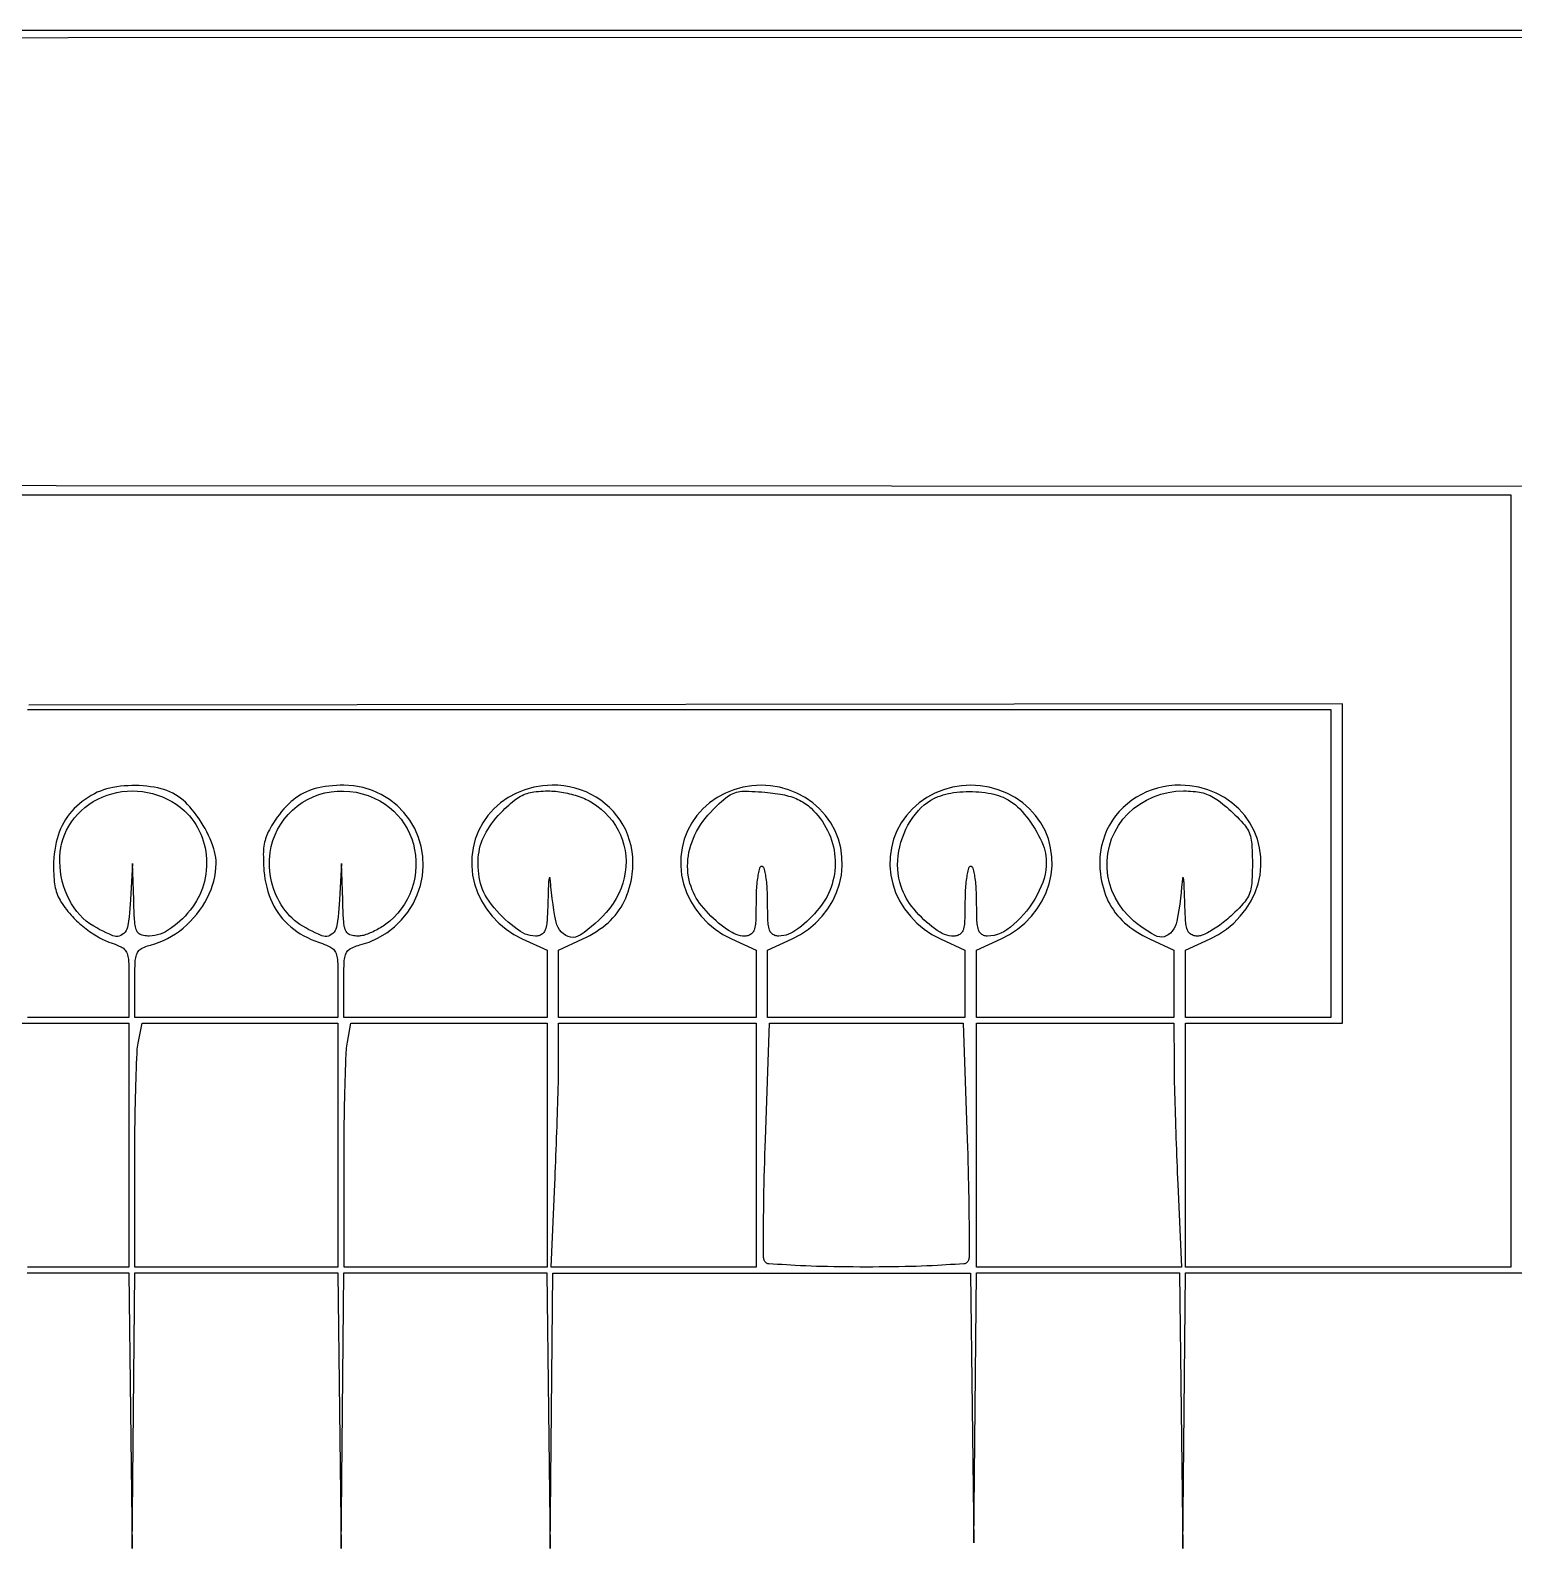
# Model space of a CAD drawing. Header units: millimetres. Extents: x -134 to 134, y -49 to 49.
# Drawn here: x -0.67 to 25.6, y -48.73 to -21.84 of the extents above; entities that cross this region are included whole.
import ezdxf

# ---------------------------------------------------------------- set-up
doc = ezdxf.new("R2010")
doc.units = ezdxf.units.MM
doc.header["$LTSCALE"] = 10
doc.header["$MEASUREMENT"] = 0

# ---------------------------------------------------------------- blocks, each defined once
blk = doc.blocks.new('DT0B-ULTRA_v_1')
at = {"color": 7, "linetype": 'Continuous', "lineweight": -3}
for points in [[(133.588, -21.845, 0), (0, -21.845, 0), (-8.537, -21.845, 0), (-17.075, -21.845, 0), (-25.612, -21.846, 0), (-34.15, -21.847, 0), (-42.687, -21.849, 0), (-51.224, -21.85, 0), (-51.224, -21.85, 0), (-51.224, -21.85, 0), (-58.411, -21.852, 0), (-65.598, -21.854, 0), (-72.785, -21.857, 0), (-79.972, -21.86, 0)], [(-79.972, -21.973, 0), (-72.785, -21.975, 0), (-65.598, -21.976, 0), (-58.411, -21.977, 0), (-51.224, -21.978, 0), (-51.224, -21.978, 0), (-51.224, -21.978, 0), (-51.224, -21.978, 0), (-42.687, -21.978, 0), (-34.15, -21.977, 0), (-25.612, -21.977, 0), (-17.075, -21.976, 0), (-8.537, -21.975, 0), (0, -21.973, 0), (0, -21.973, 0), (133.588, -21.947, 0)], [(132.904, -29.961, 0), (-0.213, -29.908, 0), (-133.517, -29.856, 0)], [(-0.721, -43.844, 0), (1.076, -43.844, 0), (1.105, -46.285, 0), (1.135, -48.727, 0), (1.158, -46.285, 0), (1.182, -43.844, 0), (2.979, -43.844, 0), (4.776, -43.844, 0), (4.806, -46.285, 0), (4.835, -48.727, 0), (4.859, -46.285, 0), (4.883, -43.844, 0), (6.68, -43.844, 0), (8.477, -43.844, 0), (8.507, -46.285, 0), (8.536, -48.727, 0), (8.56, -46.287, 0), (8.584, -43.847, 0), (12.283, -43.847, 0), (15.982, -43.847, 0), (16.011, -46.235, 0), (16.041, -48.624, 0), (16.064, -46.234, 0), (16.088, -43.844, 0), (17.885, -43.844, 0), (19.682, -43.844, 0), (19.712, -46.285, 0), (19.741, -48.727, 0), (19.765, -46.285, 0), (19.789, -43.844, 0), (37.777, -43.844, 0)], [(25.546, -36.905, 0), (25.546, -43.741, 0), (22.667, -43.741, 0), (19.789, -43.741, 0), (19.789, -41.582, 0), (19.789, -39.424, 0), (21.177, -39.424, 0), (22.564, -39.424, 0), (22.564, -36.596, 0), (22.564, -33.769, 0), (-0.694, -33.795, 0)], [(-26.471, -30.069, 0), (-0.463, -30.069, 0), (25.546, -30.069, 0), (25.546, -36.905, 0)], [(-0.72, -33.872, 0), (22.359, -33.872, 0), (22.359, -36.597, 0), (22.359, -39.321, 0), (21.074, -39.321, 0), (19.789, -39.321, 0), (19.789, -38.727, 0), (19.789, -38.133, 0), (20.226, -37.93, 0), (20.374, -37.852, 0), (20.513, -37.758, 0), (20.641, -37.651, 0), (20.757, -37.531, 0), (20.86, -37.399, 0), (20.949, -37.257, 0), (21.019, -37.111, 0), (21.072, -36.958, 0), (21.107, -36.8, 0), (21.123, -36.64, 0), (21.12, -36.478, 0), (21.098, -36.318, 0), (21.059, -36.164, 0), (21.001, -36.016, 0), (20.926, -35.876, 0), (20.835, -35.745, 0), (20.729, -35.627, 0), (20.61, -35.522, 0), (20.475, -35.429, 0), (20.332, -35.351, 0), (20.18, -35.29, 0), (20.023, -35.245, 0), (19.861, -35.218, 0), (19.698, -35.209, 0), (19.595, -35.212, 0), (19.493, -35.223, 0), (19.392, -35.24, 0), (19.292, -35.263, 0), (19.194, -35.294, 0), (19.098, -35.33, 0), (19.007, -35.373, 0), (18.92, -35.421, 0), (18.837, -35.476, 0), (18.758, -35.537, 0), (18.683, -35.603, 0), (18.614, -35.675, 0), (18.55, -35.75, 0), (18.493, -35.83, 0), (18.441, -35.915, 0), (18.396, -36.002, 0), (18.358, -36.093, 0), (18.326, -36.187, 0), (18.301, -36.284, 0), (18.282, -36.382, 0), (18.271, -36.482, 0), (18.267, -36.582, 0), (18.269, -36.682, 0), (18.279, -36.782, 0), (18.289, -36.846, 0), (18.301, -36.909, 0), (18.316, -36.972, 0), (18.332, -37.034, 0), (18.352, -37.096, 0), (18.373, -37.157, 0), (18.395, -37.212, 0), (18.42, -37.266, 0), (18.447, -37.318, 0), (18.477, -37.369, 0), (18.509, -37.419, 0), (18.544, -37.467, 0), (18.582, -37.514, 0), (18.622, -37.56, 0), (18.664, -37.603, 0), (18.708, -37.645, 0), (18.754, -37.684, 0), (18.801, -37.721, 0), (18.857, -37.761, 0), (18.913, -37.799, 0), (18.971, -37.834, 0), (19.03, -37.868, 0), (19.09, -37.9, 0), (19.151, -37.93, 0), (19.583, -38.133, 0), (19.583, -38.727, 0), (19.583, -39.321, 0), (17.836, -39.321, 0), (16.088, -39.321, 0), (16.088, -38.727, 0), (16.088, -38.133, 0), (16.525, -37.93, 0), (16.673, -37.852, 0), (16.813, -37.758, 0), (16.941, -37.65, 0), (17.058, -37.53, 0), (17.162, -37.397, 0), (17.251, -37.255, 0), (17.321, -37.109, 0), (17.374, -36.957, 0), (17.408, -36.799, 0), (17.424, -36.638, 0), (17.421, -36.476, 0), (17.399, -36.316, 0), (17.358, -36.162, 0), (17.3, -36.014, 0), (17.224, -35.874, 0), (17.132, -35.744, 0), (17.025, -35.626, 0), (16.904, -35.521, 0), (16.769, -35.428, 0), (16.623, -35.351, 0), (16.471, -35.29, 0), (16.312, -35.245, 0), (16.15, -35.218, 0), (15.985, -35.21, 0), (15.822, -35.219, 0), (15.66, -35.245, 0), (15.502, -35.29, 0), (15.35, -35.351, 0), (15.206, -35.429, 0), (15.071, -35.522, 0), (14.951, -35.627, 0), (14.844, -35.745, 0), (14.753, -35.875, 0), (14.677, -36.015, 0), (14.619, -36.163, 0), (14.578, -36.317, 0), (14.556, -36.478, 0), (14.553, -36.639, 0), (14.568, -36.8, 0), (14.602, -36.958, 0), (14.654, -37.111, 0), (14.724, -37.257, 0), (14.812, -37.399, 0), (14.915, -37.531, 0), (15.031, -37.651, 0), (15.159, -37.759, 0), (15.298, -37.852, 0), (15.446, -37.93, 0), (15.882, -38.133, 0), (15.882, -38.727, 0), (15.882, -39.321, 0), (14.135, -39.321, 0), (12.387, -39.321, 0), (12.387, -38.727, 0), (12.387, -38.133, 0), (12.824, -37.93, 0), (12.971, -37.852, 0), (13.109, -37.759, 0), (13.237, -37.652, 0), (13.352, -37.531, 0), (13.453, -37.399, 0), (13.541, -37.258, 0), (13.609, -37.111, 0), (13.661, -36.958, 0), (13.694, -36.8, 0), (13.709, -36.639, 0), (13.704, -36.478, 0), (13.682, -36.318, 0), (13.641, -36.164, 0), (13.582, -36.015, 0), (13.506, -35.875, 0), (13.413, -35.745, 0), (13.307, -35.626, 0), (13.186, -35.521, 0), (13.051, -35.428, 0), (12.907, -35.35, 0), (12.755, -35.289, 0), (12.598, -35.245, 0), (12.436, -35.218, 0), (12.272, -35.209, 0), (12.109, -35.218, 0), (11.948, -35.245, 0), (11.79, -35.29, 0), (11.639, -35.351, 0), (11.495, -35.429, 0), (11.361, -35.522, 0), (11.241, -35.627, 0), (11.135, -35.745, 0), (11.044, -35.876, 0), (10.969, -36.016, 0), (10.912, -36.164, 0), (10.872, -36.318, 0), (10.851, -36.478, 0), (10.848, -36.64, 0), (10.864, -36.8, 0), (10.899, -36.958, 0), (10.951, -37.111, 0), (11.021, -37.257, 0), (11.11, -37.399, 0), (11.213, -37.531, 0), (11.33, -37.651, 0), (11.458, -37.758, 0), (11.597, -37.852, 0), (11.745, -37.93, 0), (12.182, -38.133, 0), (12.182, -38.727, 0), (12.182, -39.321, 0), (10.434, -39.321, 0), (8.687, -39.321, 0), (8.687, -38.727, 0), (8.687, -38.133, 0), (9.118, -37.93, 0), (9.18, -37.9, 0), (9.24, -37.868, 0), (9.299, -37.834, 0), (9.357, -37.799, 0), (9.413, -37.761, 0), (9.469, -37.721, 0), (9.516, -37.684, 0), (9.562, -37.645, 0), (9.606, -37.603, 0), (9.648, -37.56, 0), (9.688, -37.514, 0), (9.726, -37.467, 0), (9.76, -37.419, 0), (9.793, -37.369, 0), (9.822, -37.318, 0), (9.85, -37.266, 0), (9.875, -37.212, 0), (9.897, -37.157, 0), (9.918, -37.096, 0), (9.937, -37.034, 0), (9.954, -36.972, 0), (9.969, -36.909, 0), (9.981, -36.846, 0), (9.991, -36.782, 0), (10, -36.682, 0), (10.003, -36.582, 0), (9.999, -36.482, 0), (9.988, -36.382, 0), (9.969, -36.284, 0), (9.944, -36.187, 0), (9.912, -36.093, 0), (9.874, -36.002, 0), (9.829, -35.915, 0), (9.777, -35.83, 0), (9.72, -35.75, 0), (9.656, -35.675, 0), (9.587, -35.603, 0), (9.512, -35.537, 0), (9.433, -35.476, 0), (9.35, -35.421, 0), (9.263, -35.373, 0), (9.172, -35.33, 0), (9.076, -35.294, 0), (8.978, -35.263, 0), (8.878, -35.24, 0), (8.777, -35.223, 0), (8.674, -35.212, 0), (8.572, -35.209, 0), (8.408, -35.218, 0), (8.247, -35.245, 0), (8.09, -35.29, 0), (7.938, -35.351, 0), (7.794, -35.429, 0), (7.66, -35.522, 0), (7.541, -35.627, 0), (7.435, -35.745, 0), (7.343, -35.876, 0), (7.269, -36.016, 0), (7.211, -36.164, 0), (7.171, -36.318, 0), (7.15, -36.478, 0), (7.147, -36.64, 0), (7.163, -36.8, 0), (7.198, -36.958, 0), (7.251, -37.111, 0), (7.321, -37.257, 0), (7.409, -37.399, 0), (7.512, -37.531, 0), (7.629, -37.651, 0), (7.757, -37.758, 0), (7.896, -37.852, 0), (8.044, -37.93, 0), (8.481, -38.133, 0), (8.481, -38.727, 0), (8.481, -39.321, 0), (6.682, -39.321, 0), (4.883, -39.321, 0), (4.883, -38.715, 0), (4.883, -38.653, 0), (4.884, -38.59, 0), (4.885, -38.528, 0), (4.886, -38.465, 0), (4.888, -38.403, 0), (4.89, -38.34, 0), (4.892, -38.314, 0), (4.895, -38.288, 0), (4.9, -38.262, 0), (4.906, -38.236, 0), (4.914, -38.211, 0), (4.924, -38.186, 0), (4.932, -38.169, 0), (4.943, -38.152, 0), (4.956, -38.136, 0), (4.97, -38.123, 0), (4.986, -38.111, 0), (5.003, -38.1, 0), (5.029, -38.088, 0), (5.055, -38.076, 0), (5.082, -38.065, 0), (5.11, -38.055, 0), (5.138, -38.046, 0), (5.166, -38.039, 0), (5.333, -37.986, 0), (5.493, -37.915, 0), (5.643, -37.825, 0), (5.782, -37.718, 0), (5.907, -37.595, 0), (6.017, -37.458, 0), (6.11, -37.31, 0), (6.184, -37.153, 0), (6.239, -36.987, 0), (6.274, -36.816, 0), (6.288, -36.642, 0), (6.281, -36.468, 0), (6.254, -36.298, 0), (6.206, -36.134, 0), (6.138, -35.976, 0), (6.051, -35.828, 0), (5.947, -35.692, 0), (5.827, -35.57, 0), (5.693, -35.463, 0), (5.546, -35.373, 0), (5.39, -35.302, 0), (5.226, -35.251, 0), (5.057, -35.22, 0), (4.886, -35.21, 0), (4.819, -35.211, 0), (4.752, -35.214, 0), (4.685, -35.219, 0), (4.619, -35.226, 0), (4.552, -35.235, 0), (4.486, -35.245, 0), (4.432, -35.256, 0), (4.378, -35.27, 0), (4.325, -35.286, 0), (4.273, -35.305, 0), (4.222, -35.326, 0), (4.172, -35.35, 0), (4.124, -35.375, 0), (4.078, -35.403, 0), (4.034, -35.434, 0), (3.991, -35.466, 0), (3.949, -35.501, 0), (3.91, -35.538, 0), (3.866, -35.583, 0), (3.823, -35.629, 0), (3.782, -35.677, 0), (3.743, -35.726, 0), (3.705, -35.776, 0), (3.669, -35.827, 0), (3.647, -35.861, 0), (3.625, -35.895, 0), (3.604, -35.93, 0), (3.584, -35.965, 0), (3.565, -36, 0), (3.546, -36.036, 0), (3.532, -36.066, 0), (3.519, -36.096, 0), (3.508, -36.126, 0), (3.497, -36.157, 0), (3.488, -36.189, 0), (3.48, -36.221, 0), (3.473, -36.255, 0), (3.468, -36.29, 0), (3.463, -36.325, 0), (3.46, -36.36, 0), (3.458, -36.395, 0), (3.457, -36.431, 0), (3.458, -36.48, 0), (3.458, -36.53, 0), (3.46, -36.579, 0), (3.462, -36.629, 0), (3.465, -36.678, 0), (3.469, -36.727, 0), (3.476, -36.801, 0), (3.487, -36.874, 0), (3.501, -36.946, 0), (3.518, -37.018, 0), (3.538, -37.089, 0), (3.561, -37.16, 0), (3.585, -37.224, 0), (3.613, -37.287, 0), (3.644, -37.349, 0), (3.679, -37.408, 0), (3.716, -37.466, 0), (3.756, -37.522, 0), (3.799, -37.575, 0), (3.845, -37.625, 0), (3.893, -37.673, 0), (3.944, -37.719, 0), (3.997, -37.761, 0), (4.053, -37.801, 0), (4.113, -37.84, 0), (4.175, -37.876, 0), (4.238, -37.909, 0), (4.303, -37.939, 0), (4.37, -37.966, 0), (4.437, -37.99, 0), (4.473, -38.002, 0), (4.508, -38.015, 0), (4.543, -38.029, 0), (4.577, -38.044, 0), (4.611, -38.059, 0), (4.645, -38.076, 0), (4.664, -38.087, 0), (4.682, -38.1, 0), (4.698, -38.114, 0), (4.712, -38.131, 0), (4.725, -38.149, 0), (4.735, -38.168, 0), (4.746, -38.192, 0), (4.755, -38.217, 0), (4.762, -38.243, 0), (4.767, -38.269, 0), (4.771, -38.295, 0), (4.773, -38.321, 0), (4.775, -38.386, 0), (4.777, -38.451, 0), (4.778, -38.516, 0), (4.779, -38.582, 0), (4.78, -38.647, 0), (4.78, -38.712, 0), (4.78, -39.321, 0), (2.981, -39.321, 0), (1.182, -39.321, 0), (1.182, -38.715, 0), (1.182, -38.653, 0), (1.183, -38.591, 0), (1.184, -38.529, 0), (1.185, -38.467, 0), (1.187, -38.405, 0), (1.189, -38.343, 0), (1.191, -38.316, 0), (1.194, -38.29, 0), (1.199, -38.264, 0), (1.205, -38.238, 0), (1.213, -38.213, 0), (1.223, -38.188, 0), (1.231, -38.17, 0), (1.242, -38.153, 0), (1.254, -38.138, 0), (1.268, -38.124, 0), (1.284, -38.112, 0), (1.301, -38.101, 0), (1.326, -38.088, 0), (1.352, -38.076, 0), (1.378, -38.066, 0), (1.404, -38.056, 0), (1.431, -38.047, 0), (1.459, -38.04, 0), (1.537, -38.018, 0), (1.614, -37.991, 0), (1.689, -37.96, 0), (1.762, -37.925, 0), (1.833, -37.885, 0), (1.902, -37.842, 0), (1.971, -37.792, 0), (2.039, -37.739, 0), (2.103, -37.682, 0), (2.165, -37.622, 0), (2.223, -37.56, 0), (2.279, -37.494, 0), (2.33, -37.427, 0), (2.378, -37.357, 0), (2.423, -37.285, 0), (2.463, -37.211, 0), (2.5, -37.134, 0), (2.534, -37.056, 0), (2.56, -36.982, 0), (2.582, -36.907, 0), (2.599, -36.83, 0), (2.612, -36.752, 0), (2.619, -36.674, 0), (2.621, -36.595, 0), (2.62, -36.542, 0), (2.615, -36.489, 0), (2.607, -36.437, 0), (2.596, -36.385, 0), (2.582, -36.334, 0), (2.565, -36.283, 0), (2.541, -36.221, 0), (2.515, -36.159, 0), (2.487, -36.098, 0), (2.457, -36.038, 0), (2.426, -35.979, 0), (2.392, -35.921, 0), (2.357, -35.863, 0), (2.32, -35.806, 0), (2.281, -35.751, 0), (2.241, -35.696, 0), (2.199, -35.643, 0), (2.155, -35.591, 0), (2.118, -35.55, 0), (2.079, -35.512, 0), (2.037, -35.475, 0), (1.994, -35.441, 0), (1.949, -35.409, 0), (1.902, -35.379, 0), (1.853, -35.352, 0), (1.803, -35.328, 0), (1.752, -35.306, 0), (1.699, -35.288, 0), (1.646, -35.272, 0), (1.591, -35.259, 0), (1.526, -35.246, 0), (1.461, -35.236, 0), (1.395, -35.227, 0), (1.329, -35.221, 0), (1.262, -35.217, 0), (1.196, -35.215, 0), (1.129, -35.215, 0), (1.062, -35.218, 0), (0.995, -35.222, 0), (0.928, -35.229, 0), (0.861, -35.238, 0), (0.795, -35.249, 0), (0.738, -35.261, 0), (0.682, -35.275, 0), (0.626, -35.293, 0), (0.572, -35.313, 0), (0.518, -35.336, 0), (0.466, -35.361, 0), (0.41, -35.392, 0), (0.355, -35.425, 0), (0.302, -35.461, 0), (0.25, -35.499, 0), (0.201, -35.539, 0), (0.153, -35.581, 0), (0.109, -35.624, 0), (0.068, -35.669, 0), (0.028, -35.716, 0), (-0.008, -35.765, 0), (-0.043, -35.816, 0), (-0.074, -35.868, 0), (-0.104, -35.924, 0), (-0.131, -35.981, 0), (-0.156, -36.039, 0), (-0.177, -36.099, 0), (-0.195, -36.16, 0), (-0.211, -36.221, 0), (-0.225, -36.289, 0), (-0.236, -36.358, 0), (-0.245, -36.426, 0), (-0.252, -36.496, 0), (-0.256, -36.565, 0), (-0.257, -36.635, 0), (-0.257, -36.683, 0), (-0.255, -36.731, 0), (-0.254, -36.778, 0), (-0.251, -36.826, 0), (-0.247, -36.874, 0), (-0.243, -36.922, 0), (-0.239, -36.956, 0), (-0.234, -36.991, 0), (-0.227, -37.025, 0), (-0.219, -37.058, 0), (-0.209, -37.091, 0), (-0.198, -37.124, 0), (-0.186, -37.156, 0), (-0.173, -37.186, 0), (-0.158, -37.216, 0), (-0.142, -37.246, 0), (-0.125, -37.275, 0), (-0.107, -37.303, 0), (-0.081, -37.339, 0), (-0.055, -37.375, 0), (-0.028, -37.41, 0), (-0.001, -37.444, 0), (0.028, -37.478, 0), (0.057, -37.512, 0), (0.079, -37.537, 0), (0.103, -37.562, 0), (0.127, -37.587, 0), (0.152, -37.611, 0), (0.177, -37.634, 0), (0.203, -37.657, 0), (0.231, -37.682, 0), (0.261, -37.706, 0), (0.291, -37.73, 0), (0.321, -37.753, 0), (0.351, -37.776, 0), (0.382, -37.798, 0), (0.412, -37.819, 0), (0.442, -37.84, 0), (0.473, -37.859, 0), (0.504, -37.879, 0), (0.535, -37.897, 0), (0.566, -37.916, 0), (0.592, -37.93, 0), (0.618, -37.943, 0), (0.644, -37.955, 0), (0.67, -37.966, 0), (0.697, -37.977, 0), (0.725, -37.986, 0), (0.762, -37.999, 0), (0.798, -38.012, 0), (0.835, -38.027, 0), (0.871, -38.042, 0), (0.906, -38.058, 0), (0.942, -38.074, 0), (0.961, -38.085, 0), (0.979, -38.098, 0), (0.995, -38.113, 0), (1.01, -38.129, 0), (1.023, -38.147, 0), (1.034, -38.166, 0), (1.045, -38.19, 0), (1.054, -38.215, 0), (1.061, -38.24, 0), (1.066, -38.266, 0), (1.07, -38.292, 0), (1.072, -38.318, 0), (1.074, -38.384, 0), (1.076, -38.449, 0), (1.078, -38.515, 0), (1.079, -38.581, 0), (1.079, -38.646, 0), (1.079, -38.712, 0), (1.079, -39.321, 0), (-0.72, -39.321, 0)], [(1.912, -35.547, 0), (1.964, -35.583, 0), (2.014, -35.623, 0), (2.061, -35.665, 0), (2.107, -35.709, 0), (2.15, -35.755, 0), (2.19, -35.804, 0), (2.228, -35.855, 0), (2.263, -35.907, 0), (2.295, -35.961, 0), (2.324, -36.017, 0), (2.351, -36.074, 0), (2.374, -36.133, 0), (2.394, -36.194, 0), (2.412, -36.256, 0), (2.426, -36.319, 0), (2.437, -36.383, 0), (2.445, -36.447, 0), (2.45, -36.511, 0), (2.451, -36.579, 0), (2.45, -36.647, 0), (2.445, -36.715, 0), (2.438, -36.782, 0), (2.427, -36.849, 0), (2.414, -36.916, 0), (2.399, -36.976, 0), (2.38, -37.035, 0), (2.359, -37.092, 0), (2.334, -37.149, 0), (2.307, -37.204, 0), (2.276, -37.258, 0), (2.24, -37.315, 0), (2.201, -37.37, 0), (2.16, -37.424, 0), (2.117, -37.477, 0), (2.072, -37.527, 0), (2.025, -37.576, 0), (1.979, -37.619, 0), (1.931, -37.661, 0), (1.882, -37.7, 0), (1.831, -37.737, 0), (1.778, -37.773, 0), (1.724, -37.805, 0), (1.679, -37.828, 0), (1.633, -37.847, 0), (1.586, -37.862, 0), (1.537, -37.873, 0), (1.487, -37.879, 0), (1.438, -37.882, 0), (1.413, -37.881, 0), (1.388, -37.879, 0), (1.364, -37.876, 0), (1.339, -37.871, 0), (1.315, -37.865, 0), (1.292, -37.858, 0), (1.275, -37.852, 0), (1.26, -37.843, 0), (1.246, -37.832, 0), (1.234, -37.819, 0), (1.224, -37.805, 0), (1.216, -37.789, 0), (1.207, -37.765, 0), (1.198, -37.741, 0), (1.192, -37.716, 0), (1.187, -37.69, 0), (1.183, -37.665, 0), (1.181, -37.639, 0), (1.177, -37.572, 0), (1.173, -37.506, 0), (1.17, -37.439, 0), (1.167, -37.372, 0), (1.165, -37.306, 0), (1.162, -37.239, 0), (1.143, -36.597, 0), (1.106, -37.239, 0), (1.101, -37.315, 0), (1.095, -37.391, 0), (1.088, -37.467, 0), (1.08, -37.542, 0), (1.071, -37.618, 0), (1.061, -37.693, 0), (1.054, -37.725, 0), (1.043, -37.756, 0), (1.028, -37.785, 0), (1.009, -37.812, 0), (0.987, -37.836, 0), (0.961, -37.856, 0), (0.936, -37.872, 0), (0.908, -37.882, 0), (0.879, -37.888, 0), (0.849, -37.889, 0), (0.82, -37.885, 0), (0.792, -37.875, 0), (0.734, -37.85, 0), (0.677, -37.824, 0), (0.62, -37.797, 0), (0.564, -37.768, 0), (0.509, -37.738, 0), (0.454, -37.706, 0), (0.387, -37.663, 0), (0.323, -37.615, 0), (0.263, -37.563, 0), (0.207, -37.506, 0), (0.156, -37.445, 0), (0.108, -37.38, 0), (0.062, -37.308, 0), (0.02, -37.232, 0), (-0.017, -37.154, 0), (-0.05, -37.074, 0), (-0.078, -36.992, 0), (-0.102, -36.909, 0), (-0.12, -36.824, 0), (-0.134, -36.739, 0), (-0.142, -36.652, 0), (-0.146, -36.565, 0), (-0.145, -36.479, 0), (-0.138, -36.392, 0), (-0.127, -36.312, 0), (-0.11, -36.233, 0), (-0.087, -36.155, 0), (-0.059, -36.079, 0), (-0.026, -36.006, 0), (0.013, -35.935, 0), (0.06, -35.86, 0), (0.113, -35.79, 0), (0.171, -35.723, 0), (0.233, -35.661, 0), (0.3, -35.603, 0), (0.37, -35.55, 0), (0.446, -35.501, 0), (0.525, -35.458, 0), (0.606, -35.42, 0), (0.69, -35.387, 0), (0.776, -35.36, 0), (0.864, -35.339, 0), (0.954, -35.324, 0), (1.045, -35.314, 0), (1.136, -35.311, 0), (1.228, -35.314, 0), (1.319, -35.323, 0), (1.409, -35.337, 0), (1.498, -35.358, 0), (1.585, -35.385, 0), (1.671, -35.417, 0), (1.754, -35.455, 0), (1.835, -35.498, 0), (1.912, -35.547, 0)], [(5.613, -35.547, 0), (5.692, -35.604, 0), (5.766, -35.668, 0), (5.834, -35.738, 0), (5.897, -35.813, 0), (5.954, -35.893, 0), (6.004, -35.977, 0), (6.048, -36.067, 0), (6.085, -36.16, 0), (6.115, -36.255, 0), (6.137, -36.352, 0), (6.153, -36.451, 0), (6.16, -36.551, 0), (6.161, -36.652, 0), (6.153, -36.752, 0), (6.139, -36.852, 0), (6.116, -36.95, 0), (6.087, -37.047, 0), (6.05, -37.141, 0), (6.007, -37.231, 0), (5.957, -37.317, 0), (5.901, -37.399, 0), (5.838, -37.477, 0), (5.769, -37.55, 0), (5.696, -37.617, 0), (5.673, -37.635, 0), (5.651, -37.653, 0), (5.628, -37.67, 0), (5.605, -37.687, 0), (5.581, -37.703, 0), (5.557, -37.718, 0), (5.532, -37.734, 0), (5.506, -37.749, 0), (5.48, -37.763, 0), (5.454, -37.777, 0), (5.427, -37.791, 0), (5.4, -37.804, 0), (5.376, -37.815, 0), (5.351, -37.826, 0), (5.326, -37.836, 0), (5.301, -37.845, 0), (5.275, -37.855, 0), (5.25, -37.863, 0), (5.231, -37.869, 0), (5.211, -37.873, 0), (5.192, -37.877, 0), (5.172, -37.879, 0), (5.152, -37.881, 0), (5.132, -37.882, 0), (5.108, -37.881, 0), (5.084, -37.879, 0), (5.06, -37.875, 0), (5.037, -37.871, 0), (5.014, -37.865, 0), (4.991, -37.858, 0), (4.975, -37.851, 0), (4.96, -37.841, 0), (4.946, -37.83, 0), (4.934, -37.818, 0), (4.924, -37.803, 0), (4.917, -37.788, 0), (4.907, -37.763, 0), (4.899, -37.738, 0), (4.892, -37.713, 0), (4.887, -37.687, 0), (4.884, -37.662, 0), (4.881, -37.636, 0), (4.877, -37.57, 0), (4.874, -37.504, 0), (4.871, -37.437, 0), (4.868, -37.371, 0), (4.865, -37.305, 0), (4.863, -37.239, 0), (4.843, -36.597, 0), (4.807, -37.239, 0), (4.802, -37.315, 0), (4.796, -37.391, 0), (4.789, -37.467, 0), (4.781, -37.542, 0), (4.772, -37.618, 0), (4.761, -37.693, 0), (4.755, -37.725, 0), (4.744, -37.756, 0), (4.728, -37.785, 0), (4.71, -37.812, 0), (4.687, -37.836, 0), (4.662, -37.856, 0), (4.637, -37.872, 0), (4.609, -37.882, 0), (4.58, -37.888, 0), (4.55, -37.889, 0), (4.521, -37.885, 0), (4.492, -37.875, 0), (4.435, -37.85, 0), (4.377, -37.824, 0), (4.321, -37.797, 0), (4.265, -37.768, 0), (4.21, -37.738, 0), (4.155, -37.706, 0), (4.105, -37.675, 0), (4.057, -37.64, 0), (4.011, -37.603, 0), (3.966, -37.564, 0), (3.924, -37.522, 0), (3.885, -37.478, 0), (3.846, -37.429, 0), (3.809, -37.379, 0), (3.775, -37.327, 0), (3.743, -37.273, 0), (3.714, -37.218, 0), (3.687, -37.161, 0), (3.662, -37.102, 0), (3.64, -37.041, 0), (3.621, -36.979, 0), (3.605, -36.917, 0), (3.592, -36.854, 0), (3.581, -36.79, 0), (3.574, -36.726, 0), (3.569, -36.661, 0), (3.567, -36.596, 0), (3.569, -36.531, 0), (3.573, -36.467, 0), (3.58, -36.402, 0), (3.599, -36.296, 0), (3.627, -36.191, 0), (3.665, -36.09, 0), (3.711, -35.992, 0), (3.765, -35.898, 0), (3.827, -35.81, 0), (3.897, -35.727, 0), (3.974, -35.65, 0), (4.058, -35.58, 0), (4.147, -35.517, 0), (4.241, -35.462, 0), (4.339, -35.416, 0), (4.443, -35.377, 0), (4.549, -35.347, 0), (4.658, -35.327, 0), (4.768, -35.315, 0), (4.878, -35.313, 0), (4.989, -35.32, 0), (5.099, -35.336, 0), (5.208, -35.361, 0), (5.315, -35.395, 0), (5.418, -35.437, 0), (5.518, -35.488, 0), (5.613, -35.547, 0)], [(9.284, -35.52, 0), (9.364, -35.573, 0), (9.441, -35.633, 0), (9.512, -35.698, 0), (9.578, -35.768, 0), (9.639, -35.843, 0), (9.694, -35.923, 0), (9.742, -36.005, 0), (9.783, -36.091, 0), (9.817, -36.18, 0), (9.844, -36.272, 0), (9.863, -36.365, 0), (9.875, -36.46, 0), (9.88, -36.557, 0), (9.877, -36.655, 0), (9.867, -36.752, 0), (9.849, -36.848, 0), (9.824, -36.942, 0), (9.792, -37.034, 0), (9.751, -37.127, 0), (9.705, -37.217, 0), (9.652, -37.304, 0), (9.593, -37.387, 0), (9.529, -37.466, 0), (9.46, -37.54, 0), (9.399, -37.599, 0), (9.336, -37.656, 0), (9.271, -37.711, 0), (9.205, -37.764, 0), (9.137, -37.815, 0), (9.067, -37.863, 0), (9.028, -37.885, 0), (8.986, -37.898, 0), (8.942, -37.904, 0), (8.898, -37.901, 0), (8.855, -37.89, 0), (8.814, -37.871, 0), (8.773, -37.843, 0), (8.735, -37.809, 0), (8.703, -37.77, 0), (8.676, -37.727, 0), (8.656, -37.68, 0), (8.642, -37.632, 0), (8.622, -37.528, 0), (8.604, -37.425, 0), (8.588, -37.321, 0), (8.574, -37.217, 0), (8.561, -37.112, 0), (8.551, -37.008, 0), (8.549, -36.982, 0), (8.546, -36.956, 0), (8.544, -36.93, 0), (8.541, -36.904, 0), (8.537, -36.879, 0), (8.534, -36.853, 0), (8.534, -36.851, 0), (8.533, -36.85, 0), (8.532, -36.849, 0), (8.531, -36.848, 0), (8.53, -36.847, 0), (8.528, -36.847, 0), (8.528, -36.847, 0), (8.526, -36.847, 0), (8.524, -36.847, 0), (8.523, -36.848, 0), (8.522, -36.849, 0), (8.521, -36.85, 0), (8.52, -36.851, 0), (8.52, -36.851, 0), (8.517, -36.868, 0), (8.514, -36.883, 0), (8.512, -36.899, 0), (8.51, -36.914, 0), (8.508, -36.93, 0), (8.508, -36.946, 0), (8.506, -36.994, 0), (8.504, -37.043, 0), (8.503, -37.092, 0), (8.501, -37.141, 0), (8.5, -37.19, 0), (8.498, -37.239, 0), (8.496, -37.3, 0), (8.494, -37.361, 0), (8.492, -37.423, 0), (8.489, -37.484, 0), (8.486, -37.545, 0), (8.482, -37.606, 0), (8.48, -37.634, 0), (8.476, -37.662, 0), (8.471, -37.69, 0), (8.465, -37.718, 0), (8.458, -37.745, 0), (8.449, -37.772, 0), (8.443, -37.788, 0), (8.435, -37.803, 0), (8.425, -37.817, 0), (8.413, -37.83, 0), (8.4, -37.842, 0), (8.386, -37.851, 0), (8.369, -37.86, 0), (8.352, -37.868, 0), (8.334, -37.874, 0), (8.316, -37.878, 0), (8.298, -37.881, 0), (8.279, -37.882, 0), (8.232, -37.879, 0), (8.185, -37.872, 0), (8.14, -37.861, 0), (8.095, -37.845, 0), (8.053, -37.825, 0), (8.012, -37.801, 0), (7.955, -37.761, 0), (7.9, -37.72, 0), (7.845, -37.677, 0), (7.792, -37.633, 0), (7.741, -37.586, 0), (7.691, -37.538, 0), (7.641, -37.487, 0), (7.593, -37.434, 0), (7.546, -37.379, 0), (7.501, -37.323, 0), (7.458, -37.265, 0), (7.417, -37.206, 0), (7.387, -37.159, 0), (7.361, -37.109, 0), (7.338, -37.058, 0), (7.319, -37.006, 0), (7.303, -36.952, 0), (7.291, -36.898, 0), (7.281, -36.839, 0), (7.273, -36.781, 0), (7.267, -36.722, 0), (7.263, -36.663, 0), (7.261, -36.603, 0), (7.262, -36.544, 0), (7.264, -36.492, 0), (7.269, -36.44, 0), (7.277, -36.388, 0), (7.287, -36.336, 0), (7.3, -36.286, 0), (7.315, -36.236, 0), (7.334, -36.185, 0), (7.354, -36.135, 0), (7.378, -36.086, 0), (7.403, -36.039, 0), (7.431, -35.993, 0), (7.46, -35.948, 0), (7.498, -35.896, 0), (7.536, -35.845, 0), (7.577, -35.796, 0), (7.618, -35.748, 0), (7.661, -35.701, 0), (7.706, -35.655, 0), (7.737, -35.624, 0), (7.77, -35.593, 0), (7.803, -35.563, 0), (7.836, -35.534, 0), (7.87, -35.505, 0), (7.904, -35.477, 0), (7.93, -35.457, 0), (7.956, -35.438, 0), (7.983, -35.421, 0), (8.011, -35.405, 0), (8.04, -35.39, 0), (8.069, -35.377, 0), (8.098, -35.365, 0), (8.127, -35.355, 0), (8.157, -35.346, 0), (8.188, -35.338, 0), (8.218, -35.332, 0), (8.249, -35.327, 0), (8.29, -35.323, 0), (8.331, -35.319, 0), (8.373, -35.316, 0), (8.414, -35.314, 0), (8.455, -35.312, 0), (8.496, -35.312, 0), (8.531, -35.312, 0), (8.565, -35.314, 0), (8.599, -35.316, 0), (8.633, -35.318, 0), (8.667, -35.322, 0), (8.701, -35.326, 0), (8.737, -35.332, 0), (8.772, -35.338, 0), (8.808, -35.345, 0), (8.844, -35.352, 0), (8.879, -35.361, 0), (8.914, -35.369, 0), (8.948, -35.379, 0), (8.982, -35.389, 0), (9.016, -35.4, 0), (9.049, -35.411, 0), (9.082, -35.423, 0), (9.115, -35.436, 0), (9.144, -35.448, 0), (9.173, -35.461, 0), (9.201, -35.474, 0), (9.229, -35.489, 0), (9.257, -35.504, 0), (9.284, -35.52, 0)], [(13.156, -35.618, 0), (13.2, -35.661, 0), (13.243, -35.707, 0), (13.283, -35.754, 0), (13.321, -35.803, 0), (13.357, -35.854, 0), (13.391, -35.906, 0), (13.421, -35.959, 0), (13.45, -36.013, 0), (13.475, -36.069, 0), (13.498, -36.126, 0), (13.519, -36.183, 0), (13.536, -36.242, 0), (13.551, -36.301, 0), (13.563, -36.36, 0), (13.573, -36.42, 0), (13.579, -36.481, 0), (13.583, -36.541, 0), (13.583, -36.602, 0), (13.581, -36.663, 0), (13.576, -36.724, 0), (13.569, -36.784, 0), (13.558, -36.844, 0), (13.545, -36.903, 0), (13.529, -36.962, 0), (13.51, -37.017, 0), (13.49, -37.072, 0), (13.466, -37.125, 0), (13.44, -37.178, 0), (13.411, -37.228, 0), (13.379, -37.278, 0), (13.342, -37.332, 0), (13.302, -37.385, 0), (13.26, -37.437, 0), (13.217, -37.487, 0), (13.172, -37.535, 0), (13.125, -37.582, 0), (13.081, -37.624, 0), (13.034, -37.665, 0), (12.987, -37.704, 0), (12.938, -37.741, 0), (12.888, -37.776, 0), (12.836, -37.809, 0), (12.798, -37.831, 0), (12.757, -37.849, 0), (12.716, -37.863, 0), (12.673, -37.873, 0), (12.629, -37.879, 0), (12.585, -37.882, 0), (12.567, -37.881, 0), (12.549, -37.878, 0), (12.531, -37.874, 0), (12.514, -37.868, 0), (12.497, -37.861, 0), (12.482, -37.852, 0), (12.468, -37.843, 0), (12.456, -37.832, 0), (12.445, -37.819, 0), (12.435, -37.806, 0), (12.427, -37.791, 0), (12.421, -37.776, 0), (12.414, -37.75, 0), (12.407, -37.723, 0), (12.402, -37.697, 0), (12.398, -37.67, 0), (12.395, -37.643, 0), (12.393, -37.616, 0), (12.392, -37.557, 0), (12.39, -37.499, 0), (12.389, -37.44, 0), (12.388, -37.382, 0), (12.387, -37.323, 0), (12.387, -37.265, 0), (12.387, -37.225, 0), (12.387, -37.185, 0), (12.385, -37.146, 0), (12.384, -37.106, 0), (12.382, -37.066, 0), (12.38, -37.027, 0), (12.378, -36.993, 0), (12.375, -36.96, 0), (12.371, -36.927, 0), (12.367, -36.894, 0), (12.363, -36.861, 0), (12.357, -36.828, 0), (12.353, -36.803, 0), (12.348, -36.778, 0), (12.343, -36.753, 0), (12.337, -36.728, 0), (12.331, -36.704, 0), (12.325, -36.679, 0), (12.322, -36.671, 0), (12.317, -36.664, 0), (12.311, -36.657, 0), (12.304, -36.653, 0), (12.295, -36.649, 0), (12.287, -36.648, 0), (12.285, -36.648, 0), (12.276, -36.649, 0), (12.267, -36.652, 0), (12.26, -36.656, 0), (12.253, -36.662, 0), (12.248, -36.669, 0), (12.245, -36.677, 0), (12.244, -36.679, 0), (12.238, -36.704, 0), (12.232, -36.728, 0), (12.226, -36.753, 0), (12.221, -36.778, 0), (12.216, -36.803, 0), (12.212, -36.828, 0), (12.207, -36.861, 0), (12.202, -36.894, 0), (12.198, -36.927, 0), (12.194, -36.96, 0), (12.191, -36.993, 0), (12.189, -37.027, 0), (12.187, -37.066, 0), (12.185, -37.106, 0), (12.184, -37.146, 0), (12.183, -37.185, 0), (12.182, -37.225, 0), (12.182, -37.265, 0), (12.182, -37.323, 0), (12.181, -37.382, 0), (12.18, -37.44, 0), (12.179, -37.499, 0), (12.177, -37.557, 0), (12.176, -37.616, 0), (12.174, -37.643, 0), (12.171, -37.67, 0), (12.167, -37.697, 0), (12.162, -37.723, 0), (12.155, -37.75, 0), (12.148, -37.776, 0), (12.142, -37.791, 0), (12.134, -37.806, 0), (12.125, -37.819, 0), (12.114, -37.832, 0), (12.101, -37.843, 0), (12.087, -37.852, 0), (12.072, -37.861, 0), (12.055, -37.868, 0), (12.038, -37.874, 0), (12.02, -37.878, 0), (12.002, -37.881, 0), (11.984, -37.882, 0), (11.944, -37.88, 0), (11.905, -37.874, 0), (11.866, -37.865, 0), (11.828, -37.853, 0), (11.792, -37.837, 0), (11.757, -37.819, 0), (11.707, -37.788, 0), (11.659, -37.756, 0), (11.611, -37.722, 0), (11.565, -37.687, 0), (11.519, -37.65, 0), (11.475, -37.613, 0), (11.428, -37.571, 0), (11.383, -37.527, 0), (11.339, -37.482, 0), (11.297, -37.436, 0), (11.256, -37.389, 0), (11.216, -37.341, 0), (11.184, -37.298, 0), (11.153, -37.253, 0), (11.125, -37.208, 0), (11.098, -37.16, 0), (11.074, -37.112, 0), (11.052, -37.063, 0), (11.031, -37.006, 0), (11.012, -36.948, 0), (10.997, -36.889, 0), (10.986, -36.83, 0), (10.977, -36.77, 0), (10.972, -36.709, 0), (10.97, -36.646, 0), (10.972, -36.584, 0), (10.976, -36.521, 0), (10.984, -36.459, 0), (10.995, -36.397, 0), (11.01, -36.336, 0), (11.028, -36.272, 0), (11.049, -36.21, 0), (11.073, -36.148, 0), (11.1, -36.087, 0), (11.13, -36.028, 0), (11.163, -35.971, 0), (11.2, -35.911, 0), (11.24, -35.854, 0), (11.282, -35.798, 0), (11.326, -35.743, 0), (11.373, -35.691, 0), (11.421, -35.64, 0), (11.457, -35.605, 0), (11.494, -35.569, 0), (11.532, -35.535, 0), (11.57, -35.5, 0), (11.608, -35.467, 0), (11.647, -35.434, 0), (11.671, -35.415, 0), (11.696, -35.398, 0), (11.722, -35.382, 0), (11.749, -35.368, 0), (11.777, -35.355, 0), (11.806, -35.345, 0), (11.836, -35.336, 0), (11.867, -35.328, 0), (11.898, -35.322, 0), (11.93, -35.318, 0), (11.962, -35.316, 0), (11.993, -35.316, 0), (12.051, -35.317, 0), (12.109, -35.319, 0), (12.166, -35.322, 0), (12.224, -35.325, 0), (12.281, -35.329, 0), (12.339, -35.333, 0), (12.385, -35.337, 0), (12.431, -35.342, 0), (12.477, -35.348, 0), (12.523, -35.354, 0), (12.569, -35.361, 0), (12.614, -35.368, 0), (12.651, -35.375, 0), (12.687, -35.383, 0), (12.724, -35.392, 0), (12.76, -35.402, 0), (12.796, -35.412, 0), (12.831, -35.424, 0), (12.861, -35.435, 0), (12.891, -35.448, 0), (12.921, -35.461, 0), (12.95, -35.475, 0), (12.979, -35.49, 0), (13.007, -35.506, 0), (13.033, -35.522, 0), (13.059, -35.539, 0), (13.085, -35.558, 0), (13.109, -35.577, 0), (13.133, -35.597, 0), (13.156, -35.618, 0)], [(16.599, -35.443, 0), (16.645, -35.468, 0), (16.69, -35.496, 0), (16.733, -35.526, 0), (16.775, -35.559, 0), (16.814, -35.594, 0), (16.852, -35.631, 0), (16.895, -35.678, 0), (16.938, -35.727, 0), (16.978, -35.777, 0), (17.017, -35.828, 0), (17.055, -35.88, 0), (17.09, -35.934, 0), (17.124, -35.988, 0), (17.156, -36.043, 0), (17.186, -36.099, 0), (17.214, -36.156, 0), (17.24, -36.213, 0), (17.265, -36.272, 0), (17.282, -36.319, 0), (17.296, -36.367, 0), (17.307, -36.416, 0), (17.315, -36.465, 0), (17.32, -36.515, 0), (17.322, -36.565, 0), (17.319, -36.64, 0), (17.312, -36.713, 0), (17.299, -36.787, 0), (17.282, -36.859, 0), (17.26, -36.93, 0), (17.233, -36.999, 0), (17.197, -37.077, 0), (17.159, -37.153, 0), (17.116, -37.227, 0), (17.071, -37.3, 0), (17.023, -37.37, 0), (16.971, -37.438, 0), (16.92, -37.5, 0), (16.865, -37.56, 0), (16.808, -37.617, 0), (16.749, -37.671, 0), (16.687, -37.722, 0), (16.623, -37.771, 0), (16.571, -37.804, 0), (16.517, -37.832, 0), (16.46, -37.853, 0), (16.401, -37.869, 0), (16.341, -37.878, 0), (16.28, -37.882, 0), (16.262, -37.881, 0), (16.245, -37.878, 0), (16.228, -37.874, 0), (16.211, -37.868, 0), (16.196, -37.861, 0), (16.181, -37.852, 0), (16.167, -37.842, 0), (16.155, -37.83, 0), (16.144, -37.817, 0), (16.135, -37.804, 0), (16.128, -37.789, 0), (16.122, -37.773, 0), (16.114, -37.747, 0), (16.108, -37.72, 0), (16.103, -37.693, 0), (16.099, -37.666, 0), (16.096, -37.639, 0), (16.094, -37.611, 0), (16.092, -37.554, 0), (16.091, -37.496, 0), (16.09, -37.438, 0), (16.089, -37.38, 0), (16.088, -37.323, 0), (16.088, -37.265, 0), (16.088, -37.225, 0), (16.087, -37.185, 0), (16.086, -37.146, 0), (16.085, -37.106, 0), (16.083, -37.066, 0), (16.081, -37.027, 0), (16.078, -36.993, 0), (16.075, -36.96, 0), (16.072, -36.927, 0), (16.068, -36.894, 0), (16.063, -36.861, 0), (16.058, -36.828, 0), (16.054, -36.803, 0), (16.049, -36.778, 0), (16.044, -36.753, 0), (16.038, -36.728, 0), (16.032, -36.704, 0), (16.026, -36.679, 0), (16.023, -36.671, 0), (16.018, -36.664, 0), (16.012, -36.657, 0), (16.004, -36.653, 0), (15.996, -36.649, 0), (15.988, -36.648, 0), (15.985, -36.648, 0), (15.977, -36.649, 0), (15.968, -36.652, 0), (15.961, -36.656, 0), (15.954, -36.662, 0), (15.949, -36.669, 0), (15.945, -36.677, 0), (15.945, -36.679, 0), (15.938, -36.704, 0), (15.932, -36.728, 0), (15.927, -36.753, 0), (15.922, -36.778, 0), (15.917, -36.803, 0), (15.912, -36.828, 0), (15.907, -36.861, 0), (15.903, -36.894, 0), (15.899, -36.927, 0), (15.895, -36.96, 0), (15.892, -36.993, 0), (15.89, -37.027, 0), (15.888, -37.066, 0), (15.886, -37.106, 0), (15.884, -37.146, 0), (15.883, -37.185, 0), (15.883, -37.225, 0), (15.882, -37.265, 0), (15.882, -37.323, 0), (15.882, -37.382, 0), (15.881, -37.44, 0), (15.88, -37.499, 0), (15.878, -37.557, 0), (15.876, -37.616, 0), (15.875, -37.643, 0), (15.872, -37.67, 0), (15.868, -37.697, 0), (15.863, -37.723, 0), (15.856, -37.75, 0), (15.849, -37.776, 0), (15.843, -37.791, 0), (15.835, -37.806, 0), (15.825, -37.819, 0), (15.814, -37.832, 0), (15.802, -37.843, 0), (15.788, -37.852, 0), (15.772, -37.861, 0), (15.756, -37.868, 0), (15.739, -37.874, 0), (15.721, -37.878, 0), (15.703, -37.881, 0), (15.685, -37.882, 0), (15.642, -37.88, 0), (15.6, -37.874, 0), (15.559, -37.864, 0), (15.518, -37.851, 0), (15.48, -37.834, 0), (15.442, -37.813, 0), (15.392, -37.781, 0), (15.342, -37.747, 0), (15.294, -37.711, 0), (15.247, -37.673, 0), (15.201, -37.635, 0), (15.156, -37.594, 0), (15.11, -37.549, 0), (15.065, -37.503, 0), (15.022, -37.455, 0), (14.98, -37.406, 0), (14.94, -37.355, 0), (14.902, -37.303, 0), (14.871, -37.257, 0), (14.842, -37.209, 0), (14.815, -37.159, 0), (14.791, -37.109, 0), (14.769, -37.057, 0), (14.75, -37.004, 0), (14.728, -36.929, 0), (14.711, -36.853, 0), (14.699, -36.776, 0), (14.692, -36.699, 0), (14.689, -36.621, 0), (14.692, -36.543, 0), (14.699, -36.461, 0), (14.711, -36.379, 0), (14.728, -36.299, 0), (14.749, -36.219, 0), (14.774, -36.141, 0), (14.803, -36.064, 0), (14.836, -35.991, 0), (14.873, -35.92, 0), (14.913, -35.851, 0), (14.958, -35.784, 0), (15.006, -35.72, 0), (15.057, -35.659, 0), (15.107, -35.607, 0), (15.161, -35.559, 0), (15.219, -35.516, 0), (15.279, -35.476, 0), (15.343, -35.442, 0), (15.408, -35.412, 0), (15.452, -35.396, 0), (15.497, -35.381, 0), (15.542, -35.368, 0), (15.588, -35.357, 0), (15.634, -35.348, 0), (15.681, -35.341, 0), (15.737, -35.335, 0), (15.792, -35.33, 0), (15.848, -35.326, 0), (15.904, -35.324, 0), (15.96, -35.323, 0), (16.016, -35.324, 0), (16.072, -35.326, 0), (16.127, -35.33, 0), (16.182, -35.335, 0), (16.237, -35.341, 0), (16.291, -35.349, 0), (16.346, -35.358, 0), (16.39, -35.367, 0), (16.433, -35.378, 0), (16.476, -35.391, 0), (16.518, -35.407, 0), (16.559, -35.424, 0), (16.599, -35.443, 0)], [(20.587, -35.663, 0), (20.625, -35.699, 0), (20.663, -35.735, 0), (20.7, -35.772, 0), (20.737, -35.81, 0), (20.773, -35.848, 0), (20.809, -35.886, 0), (20.83, -35.911, 0), (20.85, -35.937, 0), (20.868, -35.964, 0), (20.885, -35.991, 0), (20.9, -36.02, 0), (20.913, -36.05, 0), (20.925, -36.082, 0), (20.935, -36.114, 0), (20.944, -36.147, 0), (20.951, -36.18, 0), (20.956, -36.213, 0), (20.959, -36.247, 0), (20.963, -36.305, 0), (20.966, -36.363, 0), (20.968, -36.422, 0), (20.97, -36.48, 0), (20.971, -36.538, 0), (20.971, -36.597, 0), (20.971, -36.655, 0), (20.97, -36.713, 0), (20.968, -36.772, 0), (20.966, -36.83, 0), (20.963, -36.888, 0), (20.959, -36.946, 0), (20.956, -36.98, 0), (20.951, -37.013, 0), (20.944, -37.046, 0), (20.935, -37.079, 0), (20.925, -37.111, 0), (20.913, -37.143, 0), (20.9, -37.173, 0), (20.885, -37.202, 0), (20.868, -37.23, 0), (20.85, -37.257, 0), (20.83, -37.282, 0), (20.809, -37.307, 0), (20.773, -37.346, 0), (20.737, -37.384, 0), (20.7, -37.421, 0), (20.663, -37.458, 0), (20.625, -37.494, 0), (20.587, -37.53, 0), (20.561, -37.553, 0), (20.534, -37.576, 0), (20.508, -37.599, 0), (20.48, -37.621, 0), (20.453, -37.643, 0), (20.425, -37.664, 0), (20.397, -37.685, 0), (20.37, -37.704, 0), (20.341, -37.724, 0), (20.313, -37.742, 0), (20.284, -37.76, 0), (20.255, -37.778, 0), (20.23, -37.793, 0), (20.205, -37.807, 0), (20.179, -37.821, 0), (20.153, -37.834, 0), (20.127, -37.847, 0), (20.101, -37.859, 0), (20.084, -37.866, 0), (20.067, -37.871, 0), (20.05, -37.876, 0), (20.032, -37.879, 0), (20.014, -37.881, 0), (19.996, -37.882, 0), (19.977, -37.881, 0), (19.958, -37.878, 0), (19.939, -37.874, 0), (19.92, -37.868, 0), (19.903, -37.861, 0), (19.886, -37.852, 0), (19.871, -37.843, 0), (19.858, -37.832, 0), (19.846, -37.819, 0), (19.836, -37.805, 0), (19.827, -37.79, 0), (19.821, -37.774, 0), (19.812, -37.747, 0), (19.805, -37.72, 0), (19.798, -37.693, 0), (19.794, -37.665, 0), (19.79, -37.638, 0), (19.788, -37.61, 0), (19.784, -37.548, 0), (19.781, -37.486, 0), (19.778, -37.424, 0), (19.776, -37.363, 0), (19.773, -37.301, 0), (19.772, -37.239, 0), (19.77, -37.19, 0), (19.769, -37.141, 0), (19.767, -37.092, 0), (19.766, -37.043, 0), (19.764, -36.994, 0), (19.762, -36.946, 0), (19.761, -36.93, 0), (19.76, -36.914, 0), (19.758, -36.899, 0), (19.756, -36.883, 0), (19.753, -36.868, 0), (19.75, -36.852, 0), (19.749, -36.851, 0), (19.749, -36.85, 0), (19.748, -36.848, 0), (19.746, -36.848, 0), (19.745, -36.847, 0), (19.743, -36.847, 0), (19.743, -36.847, 0), (19.741, -36.847, 0), (19.74, -36.847, 0), (19.738, -36.848, 0), (19.737, -36.849, 0), (19.736, -36.851, 0), (19.736, -36.852, 0), (19.736, -36.852, 0), (19.732, -36.879, 0), (19.729, -36.904, 0), (19.726, -36.93, 0), (19.723, -36.956, 0), (19.721, -36.982, 0), (19.718, -37.008, 0), (19.709, -37.11, 0), (19.697, -37.212, 0), (19.684, -37.314, 0), (19.669, -37.416, 0), (19.653, -37.517, 0), (19.634, -37.618, 0), (19.622, -37.665, 0), (19.604, -37.71, 0), (19.581, -37.752, 0), (19.552, -37.792, 0), (19.519, -37.827, 0), (19.482, -37.858, 0), (19.447, -37.878, 0), (19.408, -37.892, 0), (19.368, -37.899, 0), (19.327, -37.897, 0), (19.287, -37.889, 0), (19.25, -37.873, 0), (19.183, -37.836, 0), (19.118, -37.796, 0), (19.055, -37.754, 0), (18.993, -37.711, 0), (18.932, -37.665, 0), (18.873, -37.617, 0), (18.775, -37.525, 0), (18.685, -37.423, 0), (18.607, -37.313, 0), (18.54, -37.196, 0), (18.485, -37.073, 0), (18.442, -36.945, 0), (18.414, -36.815, 0), (18.399, -36.683, 0), (18.398, -36.55, 0), (18.412, -36.418, 0), (18.439, -36.288, 0), (18.479, -36.162, 0), (18.534, -36.039, 0), (18.601, -35.923, 0), (18.679, -35.814, 0), (18.768, -35.714, 0), (18.868, -35.624, 0), (18.976, -35.545, 0), (19.094, -35.475, 0), (19.218, -35.417, 0), (19.348, -35.371, 0), (19.481, -35.338, 0), (19.617, -35.318, 0), (19.754, -35.312, 0), (19.796, -35.312, 0), (19.837, -35.313, 0), (19.878, -35.316, 0), (19.92, -35.319, 0), (19.961, -35.323, 0), (20.002, -35.328, 0), (20.034, -35.333, 0), (20.066, -35.339, 0), (20.098, -35.347, 0), (20.129, -35.357, 0), (20.16, -35.367, 0), (20.191, -35.379, 0), (20.222, -35.393, 0), (20.253, -35.409, 0), (20.283, -35.425, 0), (20.312, -35.443, 0), (20.341, -35.462, 0), (20.369, -35.482, 0), (20.406, -35.511, 0), (20.443, -35.54, 0), (20.48, -35.57, 0), (20.516, -35.601, 0), (20.552, -35.632, 0), (20.587, -35.663, 0)], [(1.079, -41.582, 0), (1.079, -43.741, 0), (-0.72, -43.741, 0)], [(-0.846, -39.424, 0), (-0.656, -39.424, 0), (1.079, -39.424, 0), (1.079, -41.582, 0)], [(4.78, -41.582, 0), (4.78, -43.741, 0), (2.981, -43.741, 0), (1.182, -43.741, 0), (1.182, -41.904, 0), (1.182, -41.782, 0), (1.183, -41.661, 0), (1.183, -41.54, 0), (1.184, -41.419, 0), (1.185, -41.298, 0), (1.187, -41.176, 0), (1.188, -41.066, 0), (1.19, -40.955, 0), (1.193, -40.844, 0), (1.195, -40.733, 0), (1.198, -40.622, 0), (1.201, -40.511, 0), (1.204, -40.419, 0), (1.207, -40.326, 0), (1.21, -40.233, 0), (1.214, -40.14, 0), (1.217, -40.048, 0), (1.221, -39.955, 0), (1.223, -39.92, 0), (1.226, -39.885, 0), (1.23, -39.849, 0), (1.234, -39.814, 0), (1.24, -39.78, 0), (1.246, -39.745, 0), (1.311, -39.424, 0), (3.045, -39.424, 0), (4.78, -39.424, 0), (4.78, -41.582, 0)], [(8.481, -41.582, 0), (8.481, -43.741, 0), (6.684, -43.741, 0), (4.887, -43.741, 0), (4.887, -41.916, 0), (4.887, -41.796, 0), (4.887, -41.675, 0), (4.888, -41.555, 0), (4.889, -41.434, 0), (4.89, -41.314, 0), (4.891, -41.193, 0), (4.893, -41.083, 0), (4.895, -40.972, 0), (4.897, -40.861, 0), (4.899, -40.751, 0), (4.902, -40.64, 0), (4.905, -40.53, 0), (4.907, -40.437, 0), (4.91, -40.344, 0), (4.913, -40.252, 0), (4.917, -40.159, 0), (4.92, -40.067, 0), (4.924, -39.974, 0), (4.926, -39.938, 0), (4.928, -39.902, 0), (4.932, -39.865, 0), (4.936, -39.829, 0), (4.942, -39.793, 0), (4.948, -39.758, 0), (5.009, -39.424, 0), (6.745, -39.424, 0), (8.481, -39.424, 0), (8.481, -41.582, 0)], [(12.182, -41.582, 0), (12.182, -43.741, 0), (10.367, -43.741, 0), (8.552, -43.741, 0), (8.619, -42.276, 0), (8.623, -42.174, 0), (8.628, -42.072, 0), (8.632, -41.97, 0), (8.636, -41.868, 0), (8.64, -41.766, 0), (8.644, -41.664, 0), (8.648, -41.56, 0), (8.652, -41.456, 0), (8.656, -41.351, 0), (8.659, -41.247, 0), (8.663, -41.142, 0), (8.666, -41.038, 0), (8.669, -40.945, 0), (8.672, -40.852, 0), (8.674, -40.759, 0), (8.677, -40.666, 0), (8.679, -40.573, 0), (8.682, -40.481, 0), (8.683, -40.42, 0), (8.684, -40.36, 0), (8.685, -40.299, 0), (8.686, -40.238, 0), (8.686, -40.178, 0), (8.686, -40.117, 0), (8.687, -39.424, 0), (10.434, -39.424, 0), (12.182, -39.424, 0), (12.182, -41.582, 0)], [(15.921, -41.484, 0), (15.926, -41.616, 0), (15.93, -41.749, 0), (15.934, -41.882, 0), (15.938, -42.015, 0), (15.941, -42.148, 0), (15.944, -42.28, 0), (15.947, -42.395, 0), (15.949, -42.51, 0), (15.95, -42.624, 0), (15.952, -42.739, 0), (15.953, -42.853, 0), (15.954, -42.968, 0), (15.954, -43.067, 0), (15.954, -43.165, 0), (15.954, -43.264, 0), (15.955, -43.363, 0), (15.955, -43.462, 0), (15.954, -43.561, 0), (15.954, -43.575, 0), (15.952, -43.589, 0), (15.949, -43.603, 0), (15.944, -43.617, 0), (15.938, -43.63, 0), (15.931, -43.643, 0), (15.923, -43.654, 0), (15.913, -43.663, 0), (15.902, -43.671, 0), (15.89, -43.678, 0), (15.877, -43.682, 0), (15.863, -43.684, 0), (15.785, -43.689, 0), (15.707, -43.694, 0), (15.628, -43.699, 0), (15.55, -43.704, 0), (15.472, -43.709, 0), (15.394, -43.713, 0), (15.299, -43.718, 0), (15.204, -43.722, 0), (15.109, -43.726, 0), (15.015, -43.729, 0), (14.92, -43.732, 0), (14.825, -43.734, 0), (14.71, -43.736, 0), (14.595, -43.738, 0), (14.48, -43.739, 0), (14.365, -43.74, 0), (14.25, -43.741, 0), (14.135, -43.741, 0), (14.02, -43.741, 0), (13.905, -43.74, 0), (13.79, -43.739, 0), (13.675, -43.738, 0), (13.56, -43.736, 0), (13.445, -43.734, 0), (13.35, -43.732, 0), (13.255, -43.729, 0), (13.16, -43.726, 0), (13.066, -43.722, 0), (12.971, -43.718, 0), (12.876, -43.713, 0), (12.798, -43.709, 0), (12.72, -43.704, 0), (12.641, -43.699, 0), (12.563, -43.694, 0), (12.485, -43.689, 0), (12.407, -43.684, 0), (12.393, -43.682, 0), (12.38, -43.678, 0), (12.368, -43.671, 0), (12.356, -43.663, 0), (12.347, -43.654, 0), (12.339, -43.643, 0), (12.332, -43.63, 0), (12.326, -43.617, 0), (12.321, -43.603, 0), (12.318, -43.589, 0), (12.316, -43.575, 0), (12.315, -43.561, 0), (12.315, -43.462, 0), (12.315, -43.363, 0), (12.315, -43.264, 0), (12.316, -43.165, 0), (12.316, -43.067, 0), (12.316, -42.968, 0), (12.317, -42.853, 0), (12.318, -42.739, 0), (12.319, -42.624, 0), (12.321, -42.51, 0), (12.323, -42.395, 0), (12.326, -42.28, 0), (12.329, -42.148, 0), (12.332, -42.015, 0), (12.336, -41.882, 0), (12.34, -41.749, 0), (12.344, -41.616, 0), (12.348, -41.484, 0), (12.419, -39.424, 0), (14.135, -39.424, 0), (15.851, -39.424, 0), (15.921, -41.484, 0)], [(19.584, -40.117, 0), (19.584, -40.178, 0), (19.584, -40.238, 0), (19.585, -40.299, 0), (19.586, -40.36, 0), (19.587, -40.42, 0), (19.588, -40.481, 0), (19.59, -40.573, 0), (19.593, -40.666, 0), (19.595, -40.759, 0), (19.598, -40.852, 0), (19.601, -40.945, 0), (19.604, -41.038, 0), (19.607, -41.142, 0), (19.61, -41.247, 0), (19.614, -41.351, 0), (19.618, -41.456, 0), (19.621, -41.56, 0), (19.625, -41.664, 0), (19.629, -41.766, 0), (19.633, -41.868, 0), (19.638, -41.97, 0), (19.642, -42.072, 0), (19.646, -42.174, 0), (19.651, -42.276, 0), (19.718, -43.741, 0), (17.903, -43.741, 0), (16.088, -43.741, 0), (16.088, -41.582, 0), (16.088, -39.424, 0), (17.836, -39.424, 0), (19.583, -39.424, 0), (19.584, -40.117, 0)]]:
    blk.add_polyline3d(points, dxfattribs=at)

msp = doc.modelspace()

# ---------------------------------------------------------------- block references
msp.add_blockref('DT0B-ULTRA_v_1', (0, 0))

doc.saveas('drawing.dxf')
